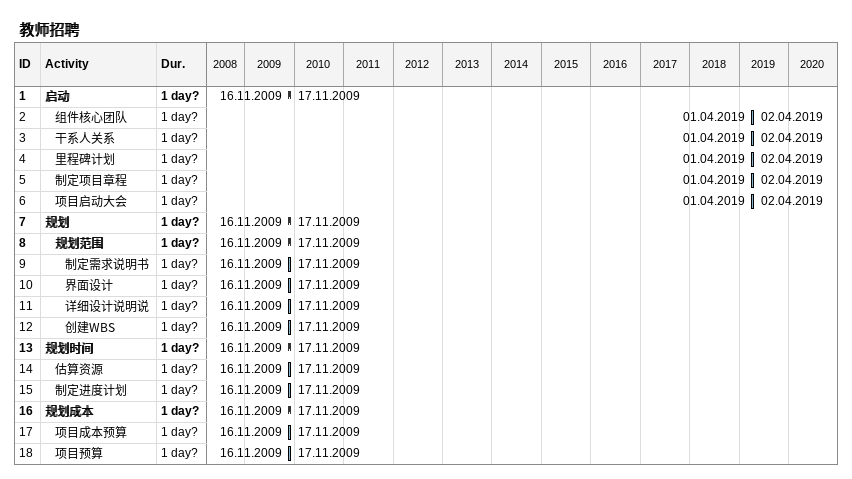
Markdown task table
教师招聘

| ID | Level | Task | Duration | Start | Finish |
|---|---|---|---|---|---|
| 1 | 1 | **启动** | 1d? | 2009-11-16 | 2009-11-17 |
| 2 | 2 | 组件核心团队 | 1d? | 2019-04-01 | 2019-04-02 |
| 3 | 2 | 干系人关系 | 1d? | 2019-04-01 | 2019-04-02 |
| 4 | 2 | 里程碑计划 | 1d? | 2019-04-01 | 2019-04-02 |
| 5 | 2 | 制定项目章程 | 1d? | 2019-04-01 | 2019-04-02 |
| 6 | 2 | 项目启动大会 | 1d? | 2019-04-01 | 2019-04-02 |
| 7 | 1 | **规划** | 1d? | 2009-11-16 | 2009-11-17 |
| 8 | 2 | **规划范围** | 1d? | 2009-11-16 | 2009-11-17 |
| 9 | 3 | 制定需求说明书 | 1d? | 2009-11-16 | 2009-11-17 |
| 10 | 3 | 界面设计 | 1d? | 2009-11-16 | 2009-11-17 |
| 11 | 3 | 详细设计说明说 | 1d? | 2009-11-16 | 2009-11-17 |
| 12 | 3 | 创建WBS | 1d? | 2009-11-16 | 2009-11-17 |
| 13 | 1 | **规划时间** | 1d? | 2009-11-16 | 2009-11-17 |
| 14 | 2 | 估算资源 | 1d? | 2009-11-16 | 2009-11-17 |
| 15 | 2 | 制定进度计划 | 1d? | 2009-11-16 | 2009-11-17 |
| 16 | 1 | **规划成本** | 1d? | 2009-11-16 | 2009-11-17 |
| 17 | 2 | 项目成本预算 | 1d? | 2009-11-16 | 2009-11-17 |
| 18 | 2 | 项目预算 | 1d? | 2009-11-16 | 2009-11-17 |
